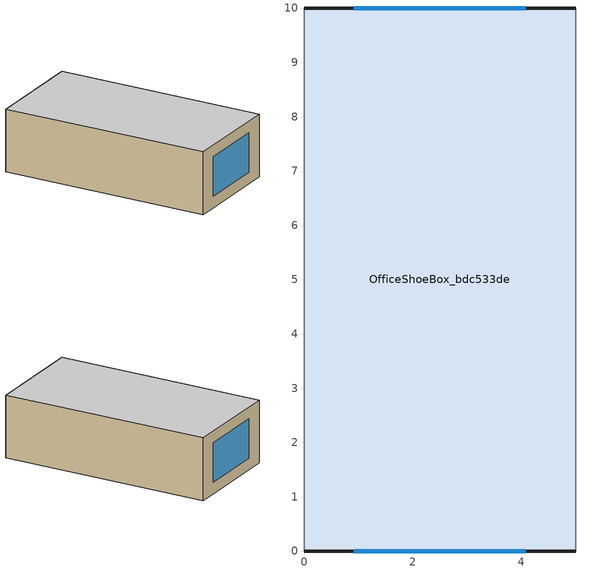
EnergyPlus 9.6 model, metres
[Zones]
OfficeShoeBox_bdc533de
 floor adiabatic (Generic Interior Floor): 5,10 5,0 0,0 0,10 z0
 wall outside (Typical Insulated Steel Framed Exterior Wall-R19): 0,0 5,0 / 5,10 0,10 z0:3
 wall adiabatic (Generic Interior Wall): 5,0 5,10 / 0,10 0,0 z0:3
 window (U 0.48 SHGC 0.40 Dbl Ref-D Clr 6mm/13mm): 0.92,0 4.08,0 / 4.08,10 0.92,10 z0.55:2.45
 ceiling adiabatic (Generic Interior Ceiling): 0,10 0,0 5,0 5,10 z3
[Building]
Building 1: North Axis {deg}=0; Terrain=City; Solar Distribution=FullExteriorWithReflections
[Site:Location]
Site 1: Latitude {deg}=0; Longitude {deg}=0; Time Zone {hr}=0; Elevation {m}=0
[Site:WaterMainsTemperature]
Calculation Method=Correlation; Annual Average Outdoor Air Temperature {C}=9.55; Maximum Difference In Monthly Average Outdoor Air Temperatures {deltaC}=4
[SizingPeriod:DesignDay] Day of Month=21; Dry-Bulb Temperature Range Modifier Type=DefaultMultipliers; Barometric Pressure {Pa}=101253; Rain Indicator=No; Snow Indicator=No; Daylight Saving Time Indicator=No; Begin Environment Reset Mode=FullResetAtBeginEnvironment
Name | Month | Day Type | Maximum Dry-Bulb Temperature {C} | Daily Dry-Bulb Temperature Range {deltaC} | Humidity Condition Type | Wetbulb or DewPoint at Maximum Dry-Bulb {C} | Wind Speed {m/s} | Wind Direction {deg} | Solar Model Indicator | ASHRAE Clear Sky Optical Depth for Beam Irradiance (taub) | ASHRAE Clear Sky Optical Depth for Diffuse Irradiance (taud) | Enthalpy at Maximum Dry-Bulb {J/kg} | Sky Clearness
Boston Logan IntL Arpt Ann Clg .4% Condns DB=>MWB | 7 | SummerDesignDay | 32.7 | 8.4 | Wetbulb | 22.9 | 6.3 | 270 | ASHRAETau | 0.488 | 1.95
Boston Logan IntL Arpt Ann Clg .4% Condns DP=>MDB | 7 | SummerDesignDay | 27.3 | 8.4 | Dewpoint | 22.8 | 6.3 | 270 | ASHRAETau | 0.488 | 1.95
Boston Logan IntL Arpt Ann Clg .4% Condns Enth=>MDB | 7 | SummerDesignDay | 30.6 | 8.4 | Enthalpy |  | 6.3 | 270 | ASHRAETau | 0.488 | 1.95 | 74100
Boston Logan IntL Arpt Ann Clg .4% Condns WB=>MDB | 7 | SummerDesignDay | 30.2 | 8.4 | Wetbulb | 24.6 | 6.3 | 270 | ASHRAETau | 0.488 | 1.95
Boston Logan IntL Arpt Ann Htg 99.6% Condns DB | 1 | WinterDesignDay | -13.6 | 0 | Wetbulb | -13.6 | 7.2 | 320 | ASHRAEClearSky |  |  |  | 0
Boston Logan IntL Arpt Ann Htg Wind 99.6% Condns WS=>MCDB | 1 | WinterDesignDay | 2.1 | 0 | Wetbulb | 2.1 | 14.1 | 320 | ASHRAEClearSky |  |  |  | 0
Boston Logan IntL Arpt Ann Hum_n 99.6% Condns DP=>MCDB | 1 | WinterDesignDay | -12 | 0 | Dewpoint | -24.4 | 7.2 | 320 | ASHRAEClearSky |  |  |  | 0
[Material] Thermal Absorptance=0.9
Name | Roughness | Thickness {m} | Conductivity {W/m-K} | Density {kg/m3} | Specific Heat {J/kg-K} | Solar Absorptance | Visible Absorptance
25mm Stucco | Smooth | 0.0254 | 0.719518 | 1856 | 839.458 | 0.7 | 0.7
5/8 in. Gypsum Board | MediumSmooth | 0.0159 | 0.159893 | 800.002 | 1089.3 | 0.7 | 0.7
Generic Acoustic Tile | MediumSmooth | 0.02 | 0.06 | 368 | 590 | 0.2 | 0.2
Generic Ceiling Air Gap | Smooth | 0.1 | 0.556 | 1.28 | 1000 | 0.7 | 0.7
Generic Gypsum Board | MediumSmooth | 0.0127 | 0.16 | 800 | 1090 | 0.5 | 0.5
Generic LW Concrete | MediumRough | 0.1 | 0.53 | 1280 | 840 | 0.8 | 0.8
Generic Wall Air Gap | Smooth | 0.1 | 0.667 | 1.28 | 1000 | 0.7 | 0.7
[Material:NoMass]
Typical Insulation-R17: Roughness=MediumSmooth; Thermal Resistance {m2-K/W}=2.99387; Thermal Absorptance=0.9; Solar Absorptance=0.7; Visible Absorptance=0.7
[WindowMaterial:Gas]
AIR 13MM: Gas Type=Air; Thickness {m}=0.0127
[WindowMaterial:Glazing] Optical Data Type=SpectralAverage; Thickness {m}=0.006; Infrared Transmittance at Normal Incidence=0; Front Side Infrared Hemispherical Emissivity=0.84; Conductivity {W/m-K}=0.899398; Dirt Correction Factor for Solar and Visible Transmittance=1; Solar Diffusing=No
Name | Solar Transmittance at Normal Incidence | Front Side Solar Reflectance at Normal Incidence | Back Side Solar Reflectance at Normal Incidence | Visible Transmittance at Normal Incidence | Front Side Visible Reflectance at Normal Incidence | Back Side Visible Reflectance at Normal Incidence | Back Side Infrared Hemispherical Emissivity
CLEAR 6MM | 0.775 | 0.071 | 0.071 | 0.881 | 0.08 | 0.08 | 0.84
REF D CLEAR 6MM | 0.429 | 0.308 | 0.379 | 0.334 | 0.453 | 0.505 | 0.82
[Construction]
Generic Interior Ceiling: Generic LW Concrete, Generic Ceiling Air Gap, Generic Acoustic Tile
Generic Interior Floor: Generic Acoustic Tile, Generic Ceiling Air Gap, Generic LW Concrete
Generic Interior Wall: Generic Gypsum Board, Generic Wall Air Gap, Generic Gypsum Board
Typical Insulated Steel Framed Exterior Wall-R19: 25mm Stucco, 5/8 in. Gypsum Board, Typical Insulation-R17, 5/8 in. Gypsum Board
U 0.48 SHGC 0.40 Dbl Ref-D Clr 6mm/13mm: REF D CLEAR 6MM, AIR 13MM, CLEAR 6MM
[Zone]
OfficeShoeBox_bdc533de: Multiplier=1; Ceiling Height {m}=3; Volume {m3}=150; Part of Total Floor Area=Yes
[Daylighting:Controls]
OfficeShoeBox_bdc533de DaylightingControls: Zone or Space=OfficeShoeBox_bdc533de; Lighting Control Type=Continuous; Minimum Input Power Fraction for Continuous or ContinuousOff Dimming Control=0.3; Minimum Light Output Fraction for Continuous or ContinuousOff Dimming Control=0.2; Number of Stepped Control Steps=1; Probability Lighting will be Reset When Needed in Manual Stepped Control=1; Glare Calculation Daylighting Reference Point=OfficeShoeBox_bdc533de_Space_Daylighting; Glare Calculation Azimuth Angle of View Direction Clockwise from Zone y-Axis {deg}=-0; Daylighting Reference Point Name 1=OfficeShoeBox_bdc533de_Space_Daylighting; Fraction of Lights Controlled by Reference Point 1=1; Illuminance Setpoint at Reference Point 1 {lux}=300
[ZoneControl:Thermostat]
OfficeShoeBox_bdc533de Thermostat: Zone or ZoneList=OfficeShoeBox_bdc533de; Control Type Schedule=OfficeShoeBox_bdc533de Thermostat Schedule; Control 1=2013::LargeOffice::OpenOffice_Setpoint; Temperature Difference Between Cutout And Setpoint {deltaC}=0
[ThermostatSetpoint:DualSetpoint]
2013::LargeOffice::OpenOffice_Setpoint: Heating Setpoint Temperature Schedule=OfficeLarge HTGSETP_SCH_YES_OPTIMUM; Cooling Setpoint Temperature Schedule=OfficeLarge CLGSETP_SCH_NO_SETBACK
[ZoneHVAC:IdealLoadsAirSystem]
OfficeShoeBox_bdc533de Ideal Loads Air System: Maximum Heating Supply Air Temperature {C}=50; Minimum Cooling Supply Air Temperature {C}=13; Heating Limit=LimitCapacity; Maximum Sensible Heating Capacity {W}=Autosize; Cooling Limit=LimitFlowRateAndCapacity; Maximum Cooling Air Flow Rate {m3/s}=Autosize; Maximum Total Cooling Capacity {W}=Autosize; Dehumidification Control Type=None; Design Specification Outdoor Air Object=2013::LargeOffice::OpenOffice_Ventilation; Demand Controlled Ventilation Type=None; Outdoor Air Economizer Type=DifferentialDryBulb; Sensible Heat Recovery Effectiveness=0; Latent Heat Recovery Effectiveness=0
[DesignSpecification:OutdoorAir]
2013::LargeOffice::OpenOffice_Ventilation: Outdoor Air Method=Sum; Outdoor Air Flow per Person {m3/s-person}=0.00235973; Outdoor Air Flow per Zone Floor Area {m3/s-m2}=0.0003048; Outdoor Air Flow per Zone {m3/s}=0; Outdoor Air Flow Air Changes per Hour {1/hr}=0
[Zone equipment]
OfficeShoeBox_bdc533de: OfficeShoeBox_bdc533de Ideal Loads Air System
[Sizing:Zone]
OfficeShoeBox_bdc533de: Zone Cooling Design Supply Air Temperature Input Method=SupplyAirTemperature; Zone Cooling Design Supply Air Temperature {C}=14; Zone Cooling Design Supply Air Temperature Difference {deltaC}=11.11; Zone Heating Design Supply Air Temperature Input Method=SupplyAirTemperature; Zone Heating Design Supply Air Temperature {C}=40; Zone Heating Design Supply Air Temperature Difference {deltaC}=11.11; Zone Cooling Design Supply Air Humidity Ratio {kgWater/kgDryAir}=0.0085; Zone Heating Design Supply Air Humidity Ratio {kgWater/kgDryAir}=0.008; Design Specification Outdoor Air Object=2013::LargeOffice::OpenOffice_Ventilation; Cooling Design Air Flow Method=DesignDay; Cooling Design Air Flow Rate {m3/s}=0; Cooling Minimum Air Flow per Zone Floor Area {m3/s-m2}=0.000762; Cooling Minimum Air Flow {m3/s}=0; Cooling Minimum Air Flow Fraction=0; Heating Design Air Flow Method=DesignDay; Heating Design Air Flow Rate {m3/s}=0; Heating Maximum Air Flow per Zone Floor Area {m3/s-m2}=0.002032; Heating Maximum Air Flow {m3/s}=0.141576; Heating Maximum Air Flow Fraction=0.3; Account for Dedicated Outdoor Air System=No
[Schedule:Compact]
OfficeShoeBox_bdc533de Thermostat Schedule: Through: 12/31, For: AllDays, Until: 24:00, 4
[Schedule:Day:Interval]
OfficeLarge HTGSETP_SCH_YES_OPTIMUM_Default; OfficeLarge HTGSETP_SCH_YES_OPTIMUM_SmrDsn 1: No, 24:00, 15.6
Schedule Day 11: No, 04:00, 15.6, 05:00, 17.8, 06:00, 20, 22:00, 21, 24:00, 15.6
Schedule Day 10: No, 04:00, 15.6, 05:00, 17.8, 06:00, 20, 17:00, 21, 24:00, 15.6
OfficeLarge HTGSETP_SCH_YES_OPTIMUM_WntrDsn 1: No, 05:00, 15.6, 06:00, 17.6, 07:00, 19.6, 22:00, 21, 24:00, 15.6
OfficeLarge CLGSETP_SCH_NO_SETBACK_Default; Schedule Day 3; OfficeLarge CLGSETP_SCH_NO_SETBACK_WntrDsn 1: No, 24:00, 24
OfficeLarge CLGSETP_SCH_NO_SETBACK_SmrDsn 1: No, 05:00, 26.7, 06:00, 25.7, 07:00, 25, 22:00, 24, 24:00, 26.7
[Schedule:Week:Daily]
OfficeLarge HTGSETP_SCH_YES_OPTIMUM Week Rule - Jan1-Dec31: OfficeLarge HTGSETP_SCH_YES_OPTIMUM_Default, Schedule Day 11, Schedule Day 11, Schedule Day 11, Schedule Day 11, Schedule Day 11, Schedule Day 10, OfficeLarge HTGSETP_SCH_YES_OPTIMUM_Default, OfficeLarge HTGSETP_SCH_YES_OPTIMUM_SmrDsn 1, OfficeLarge HTGSETP_SCH_YES_OPTIMUM_WntrDsn 1, OfficeLarge HTGSETP_SCH_YES_OPTIMUM_Default, OfficeLarge HTGSETP_SCH_YES_OPTIMUM_Default
OfficeLarge CLGSETP_SCH_NO_SETBACK Week Rule - Jan1-Dec31: OfficeLarge CLGSETP_SCH_NO_SETBACK_Default, Schedule Day 3, Schedule Day 3, Schedule Day 3, Schedule Day 3, Schedule Day 3, Schedule Day 3, OfficeLarge CLGSETP_SCH_NO_SETBACK_Default, OfficeLarge CLGSETP_SCH_NO_SETBACK_SmrDsn 1, OfficeLarge CLGSETP_SCH_NO_SETBACK_WntrDsn 1, OfficeLarge CLGSETP_SCH_NO_SETBACK_Default, OfficeLarge CLGSETP_SCH_NO_SETBACK_Default
[Schedule:Year]
OfficeLarge HTGSETP_SCH_YES_OPTIMUM: OfficeLarge HTGSETP_SCH_YES_OPTIMUM Week Rule - Jan1-Dec31, 1, 1, 12, 31
OfficeLarge CLGSETP_SCH_NO_SETBACK: OfficeLarge CLGSETP_SCH_NO_SETBACK Week Rule - Jan1-Dec31, 1, 1, 12, 31
